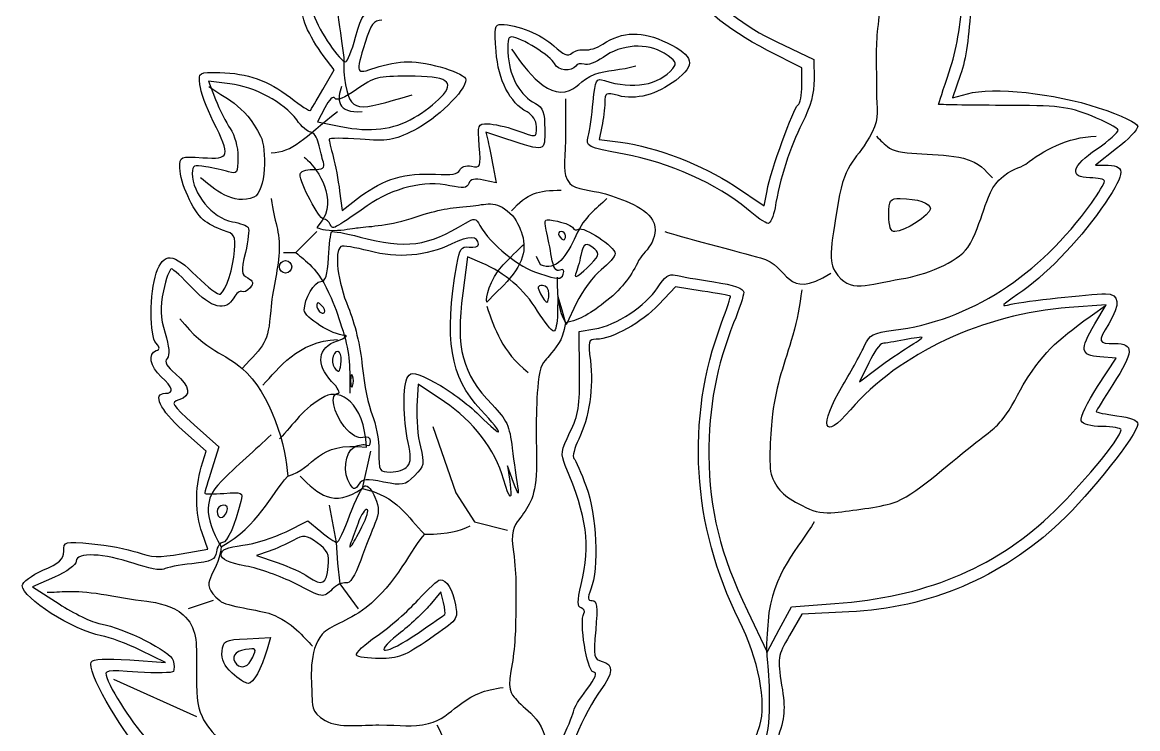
# Model space of a CAD drawing. Extents: x 256 to 402, y -1 to 112.
# Drawn here: x 361.17 to 402.37, y 46.18 to 72.28 of the extents above; entities that cross this region are included whole.
import ezdxf

# ---------------------------------------------------------------- set-up
doc = ezdxf.new("R2010")
doc.units = 0
doc.layers.add('Layer_1', color=7, linetype='CONTINUOUS')

msp = doc.modelspace()

# ---------------------------------------------------------------- linework, layer by layer
at = {"layer": 'Layer_1', "color": 7}
for points in [[(373.48201, 71.73041)], [(375.64184, 68.756996)], [(393.17663, 65.15799)], [(381.23153, 64.392279)], [(382.31765, 63.894567)], [(370.66472, 63.243712)], [(380.61896, 62.248288)], [(372.22421, 61.82204)], [(393.90405, 60.290181)], [(372.88934, 60.074725)], [(373.36956, 59.223729)], [(378.94704, 55.395159)], [(368.72925, 54.208351)], [(373.71185, 53.634037)], [(372.47241, 52.174702)], [(375.78832, 49.717055)], [(369.67865, 48.818763)], [(373.51159, 48.902693)], [(368.91596, 48.237708)]]:
    msp.add_lwpolyline(points, close=True, dxfattribs=at)
for points in [[(389.03266, 71.556423), (390.40947, 70.900777), (390.41447, 70.168983)], [(372.26692, 69.793283), (372.68831, 70.523395), (372.28149, 71.056766)], [(389.96049, 69.952849), (389.96049, 70.594665), (388.69776, 71.243202)], [(368.83451, 70.009522), (368.04546, 70.102972), (368.3082, 69.429878)], [(395.82573, 70.346513), (395.52858, 69.485777), (396.07574, 69.638313)], [(372.34009, 69.123733), (372.07027, 68.60372), (372.9372, 68.428711)], [(382.57619, 68.431113), (382.47236, 67.952125), (383.26879, 67.847093)], [(379.03274, 67.975608), (378.28934, 68.215753), (378.37144, 67.873702)], [(401.58629, 67.611969), (400.80682, 66.995839), (401.28, 66.995839)], [(378.56071, 66.940774), (378.66789, 66.349894), (378.20773, 66.450964)], [(372.88836, 66.046013), (372.97896, 65.325923), (373.66599, 65.850346)], [(387.46897, 66.236148), (388.57561, 65.499501), (388.67647, 66.056234)], [(378.14856, 63.383135), (377.60892, 63.608619), (377.43681, 62.277592)], [(386.28523, 62.351024), (385.2898, 62.50928), (384.67429, 61.851139)], [(381.64193, 61.910768), (381.25884, 61.104748), (381.10587, 61.638226), (380.95289, 62.171704), (380.93909, 61.520849)], [(400.7858, 61.135691), (401.19786, 61.83882), (399.82866, 61.73993)], [(381.75289, 59.367539), (381.73939, 60.851396), (382.31525, 60.948696)], [(400.88557, 58.822595), (401.56931, 59.874533), (400.97153, 59.921623)], [(392.43451, 59.703133), (392.0908, 58.995657), (392.74856, 59.491008)], [(376.76442, 58.260577), (375.79498, 58.90891), (375.74748, 58.092798)], [(367.51921, 57.41032), (368.42792, 56.597583), (368.16778, 55.772324)], [(367.78071, 55.841337), (367.95943, 56.437841), (367.09157, 57.211349)], [(375.39778, 55.875841), (375.39798, 55.875836)], [(379.31338, 55.280303), (379.08681, 55.892872), (379.17071, 55.318589)], [(370.91445, 53.45952), (371.71975, 53.866965), (372.1994, 53.46336)], [(367.03596, 52.640084), (368.02787, 52.809992), (367.81491, 53.413581)], [(370.28214, 52.739747), (369.82297, 52.578998), (370.58842, 52.319445)], [(362.35623, 51.779759), (361.55224, 51.424607), (362.52771, 50.790822)], [(371.22616, 51.554173), (371.2264, 51.554173)], [(376.72771, 50.83844), (376.62821, 51.234807), (376.21817, 50.747501)], [(387.94833, 50.534136), (388.67537, 49.003994), (389.12603, 49.844996), (389.57669, 50.685999), (391.18469, 50.80451)], [(391.69483, 50.496345), (389.95754, 50.410785), (389.50551, 49.620733)], [(369.46929, 49.506578), (370.3413, 49.552248), (370.21485, 49.12372)], [(365.13552, 48.722501), (366.45339, 48.630801), (365.54196, 49.072913)]]:
    msp.add_lwpolyline(points, dxfattribs=at)
at = {"layer": 'Layer_1', "color": 3}
for points in [[(372.36898, 65.182508), (372.24647, 64.954479), (372.04279, 64.698578)], [(372.04279, 64.545434), (371.27708, 63.779723)], [(370.81765, 63.779723), (371.27708, 63.779723)], [(380.31247, 63.320296), (380.15933, 63.626581)], [(378.94031, 62.561477), (378.65241, 62.27265), (378.32162, 61.942016)], [(376.33082, 57.347751), (377.18689, 54.897476), (377.87143, 53.827471), (379.08738, 53.519196)], [(374.03369, 56.428898), (373.7274, 55.050618)], [(372.50227, 54.438049), (372.76261, 53.059769), (372.80851, 52.294058), (372.90041, 51.529112), (373.57424, 50.609493)], [(368.21428, 50.915778), (367.29543, 50.609493)], [(364.53873, 48.006115), (367.60157, 46.627835)]]:
    msp.add_lwpolyline(points, dxfattribs=at)
at = {"layer": 'Layer_1', "color": 7}
for points in [[(384.37502, 77.234447), (385.0345, 74.678645), (386.67444, 72.679426), (389.03266, 71.556423)], [(371.65279, 72.121155), (371.40159, 72.72235), (371.36015, 73.987383), (371.57329, 74.54798)], [(388.69776, 71.243202), (387.09866, 72.064498), (386.17916, 72.857559), (385.30973, 74.165375)], [(395.40449, 70.450304), (395.67812, 71.265434), (395.82728, 72.126956), (395.9022, 73.324945)], [(371.92992, 72.565024), (372.14642, 71.936634), (372.9024, 70.824283), (373.11299, 70.824283)], [(373.48201, 71.73041), (373.73205, 72.621499), (373.747, 72.638321), (374.38277, 72.743943)], [(396.19981, 72.90574), (396.14981, 71.801095), (396.01898, 70.906311), (395.82573, 70.346513)], [(372.28149, 71.056766), (372.05773, 71.350119), (371.77483, 71.829095), (371.65279, 72.121155)], [(374.45013, 72.355728), (374.14961, 72.355728), (374.04787, 72.22105), (373.83265, 71.538272)], [(378.66691, 71.203748), (378.59591, 72.087667), (378.61791, 72.202653), (378.85792, 72.202653)], [(378.85792, 72.202653), (379.42937, 72.202653), (380.36092, 71.821551), (380.80621, 71.405588)], [(373.11299, 70.824283), (373.17609, 70.824283), (373.34218, 71.232041), (373.48201, 71.73041)], [(379.24549, 71.743063), (379.10166, 71.743063), (379.0674, 71.54146), (379.11938, 71.000643)], [(380.82539, 70.751698), (380.72629, 71.009803), (379.55778, 71.743063), (379.24549, 71.743063)], [(382.61035, 71.469405), (383.35102, 71.955306), (384.06401, 71.97036), (384.98543, 71.519555)], [(373.83265, 71.538272), (373.46459, 70.370642), (373.47547, 70.343364), (374.20679, 70.601386)], [(380.80621, 71.405588), (381.15732, 71.077597), (381.31956, 71.012627), (381.47186, 71.139019)], [(381.47186, 71.139019), (381.58261, 71.230939), (381.79795, 71.286368), (381.95037, 71.262193)], [(381.95037, 71.262193), (382.10279, 71.238023), (382.39978, 71.331263), (382.61035, 71.469405)], [(384.88183, 71.132801), (384.24287, 71.533554), (383.30334, 71.47157), (382.61782, 70.983437)], [(384.98543, 71.519555), (385.9864, 71.029822), (386.05925, 70.711332), (385.30233, 70.133996)], [(379.81436, 68.966795), (379.17326, 69.309898), (378.75319, 70.128824), (378.66691, 71.203748)], [(379.11938, 71.000643), (379.19538, 70.209593), (379.55892, 69.583583), (380.12071, 69.276335)], [(382.61782, 70.983437), (382.35446, 70.795903), (382.04026, 70.680348), (381.9196, 70.726648)], [(385.19926, 70.578311), (385.36289, 70.775474), (385.31323, 70.862223), (384.88183, 71.132801)], [(374.20679, 70.601386), (374.5543, 70.723991), (375.0931, 70.824306), (375.40413, 70.824306)], [(375.40413, 70.824306), (376.17839, 70.824306), (377.55667, 70.396896), (377.55667, 70.156798)], [(381.60971, 70.664378), (381.46691, 70.433314), (380.92439, 70.493713), (380.82539, 70.751698)], [(381.9196, 70.726648), (381.79895, 70.772948), (381.6595, 70.744928), (381.60971, 70.664378)], [(382.66688, 70.130487), (383.72527, 69.783068), (384.67928, 69.951777), (385.19926, 70.578311)], [(395.01375, 69.251274), (395.01376, 69.270554), (395.18958, 69.810121), (395.40449, 70.450304)], [(367.72694, 69.982023), (367.67894, 70.441003), (367.67974, 70.441432), (368.46203, 70.42194)], [(368.46203, 70.42194), (369.50641, 70.39592), (370.22886, 70.13996), (371.06985, 69.498019)], [(375.41697, 70.288285), (374.30777, 70.288285), (374.15659, 70.249245), (373.51528, 69.797208)], [(376.62759, 69.510028), (377.1789, 70.100179), (376.88629, 70.288285), (375.41697, 70.288285)], [(377.55667, 70.156798), (377.55667, 69.760159), (376.45282, 68.687259), (375.63113, 68.285241)], [(382.25478, 69.343875), (382.33518, 70.170389), (382.36599, 70.229259), (382.66688, 70.130487)], [(385.30233, 70.133996), (384.61143, 69.607031), (383.81589, 69.394828), (383.18464, 69.569127)], [(390.41447, 70.168983), (390.41847, 69.657481), (390.28516, 69.171021), (389.97318, 68.552984)], [(368.22466, 68.617569), (367.9773, 69.115333), (367.75333, 69.729339), (367.72694, 69.982023)], [(371.30588, 68.673569), (370.82843, 69.319361), (369.75293, 69.900751), (368.83451, 70.009522)], [(371.80641, 69.014409), (371.82791, 69.041229), (372.03516, 69.391721), (372.26692, 69.793283)], [(373.51528, 69.797208), (373.05957, 69.475995), (372.78249, 69.364523), (372.71425, 69.474939)], [(383.18464, 69.569127), (382.7159, 69.69855), (382.68672, 69.683365), (382.68346, 69.308325)], [(389.82248, 69.225312), (389.89878, 69.272462), (389.96087, 69.59985), (389.96049, 69.952849)], [(396.07574, 69.638313), (397.02236, 69.9022), (399.29171, 69.661053), (400.90921, 69.124705)], [(368.3082, 69.429878), (368.45271, 69.059678), (368.69735, 68.573862), (368.85186, 68.350289)], [(371.06985, 69.498019), (371.45345, 69.205215), (371.78491, 68.987591), (371.80641, 69.014409)], [(372.71425, 69.474939), (372.65255, 69.574759), (372.49965, 69.431219), (372.34009, 69.123733)], [(375.64184, 68.756996), (375.97875, 68.951462), (376.42233, 69.290327), (376.62759, 69.510028)], [(380.12071, 69.276335), (380.40621, 69.12019), (380.46528, 68.958021), (380.46528, 68.330203)], [(382.07098, 68.063475), (382.12428, 68.27634), (382.207, 68.852519), (382.25478, 69.343875)], [(382.68346, 69.308325), (382.68146, 69.089301), (382.63326, 68.694556), (382.57619, 68.431113)], [(388.67647, 66.056234), (388.81198, 66.804109), (389.64869, 69.117907), (389.82248, 69.225312)], [(397.34917, 69.210904), (396.06467, 69.213804), (395.01373, 69.231994), (395.01375, 69.251274)], [(400.65393, 68.822353), (399.77221, 69.170956), (399.47351, 69.206077), (397.34917, 69.210904)], [(380.16008, 68.424791), (380.16008, 68.638608), (380.02144, 68.85597), (379.81436, 68.966795)], [(401.63964, 68.291663), (401.63064, 68.372763), (401.18706, 68.61157), (400.65393, 68.822353)], [(400.90921, 69.124705), (401.79171, 68.832073), (402.36575, 68.560216), (402.36575, 68.434912)], [(367.83229, 67.277922), (368.84807, 67.214672), (368.87539, 67.307962), (368.22466, 68.617569)], [(371.82496, 68.220792), (371.72358, 68.220792), (371.49001, 68.424541), (371.30588, 68.673569)], [(372.9372, 68.428711), (374.03463, 68.207172), (374.86359, 68.307791), (375.64184, 68.756996)], [(378.04581, 67.711526), (377.98061, 68.497414), (377.99211, 68.52724), (378.36072, 68.52724)], [(378.36072, 68.52724), (378.57113, 68.52724), (379.03627, 68.423869), (379.39437, 68.297527)], [(379.39437, 68.297527), (380.20907, 68.01008), (380.16008, 68.001938), (380.16008, 68.424791)], [(389.97318, 68.552984), (389.52444, 67.664044), (389.14852, 66.491925), (388.97026, 65.425942)], [(402.36575, 68.434912), (402.36575, 68.321164), (402.01499, 67.950841), (401.58629, 67.611969)], [(368.85186, 68.350289), (369.01552, 68.113464), (369.13277, 67.674539), (369.13277, 67.298718)], [(372.10971, 67.799651), (372.05441, 68.031278), (371.92633, 68.220792), (371.82496, 68.220792)], [(373.64422, 67.957814), (373.01654, 68.005284), (372.50298, 68.005754), (372.50298, 67.958914)], [(375.63113, 68.285241), (374.87011, 67.912906), (374.67127, 67.880139), (373.64422, 67.957814)], [(380.46528, 68.330203), (380.46528, 67.477586), (380.52708, 67.492882), (379.03274, 67.975608)], [(383.40194, 67.412042), (381.99784, 67.672044), (381.97566, 67.682902), (382.07098, 68.063475)], [(400.86729, 67.608219), (401.30109, 67.903018), (401.64865, 68.210567), (401.63964, 68.291663)], [(372.28978, 67.110511), (372.24598, 67.25791), (372.16495, 67.568023), (372.10971, 67.799651)], [(372.50298, 67.958914), (372.50298, 67.912014), (372.56928, 67.62444), (372.65036, 67.31987)], [(377.76038, 66.963303), (378.09969, 66.898443), (378.1108, 66.927623), (378.04581, 67.711526)], [(378.37144, 67.873702), (378.41654, 67.685575), (378.50176, 67.265757), (378.56071, 66.940774)], [(383.26879, 67.847093), (384.58452, 67.67357), (386.29531, 67.017413), (387.46897, 66.236148)], [(400.60345, 66.536223), (399.81197, 66.536223), (399.91684, 66.962338), (400.86729, 67.608219)], [(366.99316, 66.895066), (366.99016, 67.327332), (366.99616, 67.330013), (367.83229, 67.277922)], [(369.13277, 67.298718), (369.13277, 66.702101), (369.10687, 66.661184), (368.7882, 66.754036)], [(372.65036, 67.31987), (372.73146, 67.015299), (372.83853, 66.442063), (372.88836, 66.046013)], [(387.91703, 65.398216), (386.8937, 66.276365), (385.01867, 67.112664), (383.40194, 67.412042)], [(367.84874, 64.986599), (367.46222, 65.317577), (366.99733, 66.354572), (366.99316, 66.895066)], [(367.94591, 66.945076), (367.50794, 67.024846), (367.4482, 66.995346), (367.4482, 66.699335)], [(368.7882, 66.754036), (368.59868, 66.809256), (368.21966, 66.895221), (367.94591, 66.945076)], [(371.4299, 66.665663), (371.4299, 66.762933), (371.64128, 66.842512), (371.89965, 66.842512)], [(371.89965, 66.842512), (372.27526, 66.842512), (372.35344, 66.896212), (372.28978, 67.110511)], [(376.43192, 66.663955), (377.01657, 66.627405), (377.27011, 66.672155), (377.3274, 66.821879)], [(377.3274, 66.821879), (377.3748, 66.945651), (377.55122, 67.003289), (377.76038, 66.963303)], [(401.28, 66.995839), (401.95759, 66.995839), (401.89707, 66.635441), (401.00759, 65.373578)], [(367.4482, 66.699335), (367.4482, 65.94459), (368.18812, 65.052247), (368.92924, 64.913214)], [(372.29771, 65.011082), (372.11915, 65.017382), (371.4299, 66.331481), (371.4299, 66.665663)], [(373.66599, 65.850346), (374.49544, 66.483479), (375.34089, 66.732173), (376.43192, 66.663955)], [(376.96463, 66.242139), (376.03014, 66.452105), (374.8581, 66.167529), (373.90889, 65.500205)], [(377.66175, 66.328409), (377.59355, 66.150693), (377.45044, 66.132982), (376.96463, 66.242139)], [(378.20773, 66.450964), (377.87567, 66.523894), (377.72368, 66.489784), (377.66175, 66.328409)], [(401.13945, 66.406058), (401.13945, 66.477648), (400.89825, 66.536223), (400.60345, 66.536223)], [(400.65678, 65.602062), (400.92225, 65.972669), (401.13945, 66.334467), (401.13945, 66.406058)], [(393.17663, 65.15799), (393.17663, 65.724659), (393.20823, 65.770403), (393.59777, 65.768469)], [(393.35105, 60.900041), (396.15649, 61.250478), (398.72279, 62.902163), (400.65678, 65.602062)], [(393.59777, 65.768469), (394.2398, 65.765269), (394.70805, 65.603545), (394.70805, 65.384968)], [(373.90889, 65.500205), (372.63834, 64.606972), (372.62378, 64.59963), (372.54602, 64.813377)], [(388.71409, 64.851659), (388.62599, 64.851659), (388.26733, 65.09761), (387.91703, 65.398216)], [(388.97026, 65.425942), (388.91746, 65.110086), (388.80216, 64.851659), (388.71409, 64.851659)], [(393.39758, 64.545421), (393.24189, 64.545421), (393.17663, 64.726365), (393.17663, 65.15799)], [(394.70805, 65.384968), (394.70805, 65.165123), (393.74074, 64.545421), (393.39758, 64.545421)], [(401.00759, 65.373578), (400.13264, 64.132325), (398.93062, 62.90011), (397.94086, 62.229794)], [(368.59619, 64.591513), (368.34438, 64.672403), (368.00802, 64.85019), (367.84874, 64.986599)], [(368.92924, 64.913214), (369.2115, 64.860264), (369.47636, 64.762057), (369.51781, 64.69498)], [(369.51781, 64.69498), (369.55931, 64.6279), (369.51081, 64.215265), (369.40966, 63.778008)], [(372.54602, 64.813377), (372.50772, 64.918662), (372.39597, 65.00763), (372.29771, 65.011082)], [(373.643, 64.346349), (375.33884, 63.894471), (376.14011, 64.000059), (377.53402, 64.859092)], [(377.53402, 64.859092), (377.86222, 65.061352), (377.91056, 65.053779), (378.07002, 64.775122)], [(378.07002, 64.775122), (378.47573, 64.066123), (379.49872, 63.236302), (380.26711, 62.992908)], [(380.5244, 64.600492), (380.4256, 65.030333), (380.4333, 65.036358), (380.9425, 64.926439)], [(380.9425, 64.926439), (381.22782, 64.864839), (381.48437, 64.753486), (381.51263, 64.678976)], [(381.51263, 64.678976), (381.54093, 64.604466), (381.63101, 64.584916), (381.71289, 64.635526)], [(381.71289, 64.635526), (381.9062, 64.754995), (383.06926, 63.986442), (383.06926, 63.739238)], [(369.01051, 63.844104), (369.05021, 64.39139), (369.01351, 64.45744), (368.59619, 64.591513)], [(372.47581, 63.586278), (372.50231, 64.069497), (372.55591, 64.496776), (372.59493, 64.535789)], [(372.59493, 64.535789), (372.63393, 64.574799), (373.10557, 64.489559), (373.643, 64.346349)], [(378.01535, 64.078762), (378.01535, 64.394077), (377.66641, 64.398957), (377.03335, 64.092502)], [(380.71716, 63.600204), (380.66656, 63.909499), (380.57976, 64.359629), (380.5244, 64.600492)], [(381.06935, 64.545421), (380.98015, 64.545421), (380.94977, 64.476511), (381.00185, 64.392279)], [(381.00185, 64.392279), (381.05395, 64.308049), (381.12689, 64.239137), (381.16403, 64.239137)], [(381.23153, 64.392279), (381.23153, 64.476509), (381.15853, 64.545421), (381.06935, 64.545421)], [(381.16403, 64.239137), (381.20113, 64.239137), (381.23153, 64.308047), (381.23153, 64.392279)], [(372.93484, 63.992856), (372.67855, 63.834464), (372.82001, 62.671162), (373.20751, 61.750503)], [(373.96855, 63.83294), (373.46949, 63.963834), (373.00432, 64.035795), (372.93484, 63.992856)], [(377.03335, 64.092502), (376.09128, 63.636457), (375.05296, 63.54852), (373.96855, 63.83294)], [(377.21369, 63.320283), (377.31674, 63.911644), (377.38213, 64.004247), (377.67456, 63.972943)], [(377.67456, 63.972943), (377.86199, 63.952883), (378.01535, 64.000493), (378.01535, 64.078762)], [(382.31765, 63.894567), (381.98646, 64.175344), (381.892, 64.133637), (381.79739, 63.664853)], [(382.02205, 63.199721), (382.47027, 63.632488), (382.51174, 63.730005), (382.31765, 63.894567)], [(366.11786, 63.012187), (366.38615, 63.796157), (366.73726, 63.769769), (367.60674, 62.90029)], [(368.48707, 62.236488), (368.69687, 62.381303), (368.96393, 63.201501), (369.01051, 63.844104)], [(369.40966, 63.778008), (369.24514, 63.065244), (369.25389, 62.967473), (369.49426, 62.832968)], [(370.66472, 63.243712), (370.66472, 63.370055), (370.76809, 63.473426), (370.89443, 63.473426)], [(370.89443, 63.473426), (371.02077, 63.473426), (371.12415, 63.370055), (371.12415, 63.243712)], [(372.19705, 62.706504), (372.36984, 62.707423), (372.43972, 62.927918), (372.47581, 63.586278)], [(381.02215, 63.119543), (380.87249, 63.062113), (380.7819, 63.204893), (380.71716, 63.600204)], [(381.79739, 63.664853), (381.75069, 63.433226), (381.66477, 63.120545), (381.60653, 62.970007)], [(383.06926, 63.739238), (383.06926, 63.635149), (382.83429, 63.362515), (382.54714, 63.133386)], [(366.67387, 63.167094), (366.60637, 63.167094), (366.47575, 62.804156), (366.38366, 62.360564)], [(367.43188, 62.477954), (367.08251, 62.856981), (366.7414, 63.167094), (366.67387, 63.167094)], [(370.89443, 63.013999), (370.76809, 63.013999), (370.66472, 63.11737), (370.66472, 63.243712)], [(371.12415, 63.243712), (371.12415, 63.11737), (371.02077, 63.013999), (370.89443, 63.013999)], [(378.10089, 57.966554), (376.96753, 59.178203), (376.7357, 60.577174), (377.21369, 63.320283)], [(380.2037, 61.61171), (379.70178, 62.419138), (378.99245, 63.030537), (378.14856, 63.383135)], [(381.14694, 62.971678), (381.20554, 63.124412), (381.16374, 63.173896), (381.02215, 63.119543)], [(381.60653, 62.970007), (381.54333, 62.806725), (381.71102, 62.899407), (382.02205, 63.199721)], [(382.54714, 63.133386), (382.25996, 62.904256), (381.85262, 62.354079), (381.64193, 61.910768)], [(366.10886, 60.42212), (365.86668, 60.678829), (365.87207, 62.294992), (366.11786, 63.012187)], [(367.60674, 62.90029), (368.02046, 62.486566), (368.4166, 62.187854), (368.48707, 62.236488)], [(369.49426, 62.832968), (369.70468, 62.715208), (369.72385, 62.636563), (369.58336, 62.467279)], [(371.58477, 61.643458), (371.58277, 62.055476), (371.95697, 62.70526), (372.19705, 62.706504)], [(380.26711, 62.992908), (380.96545, 62.771704), (381.06924, 62.769198), (381.14694, 62.971678)], [(384.63167, 62.474599), (384.89457, 62.884775), (385.05913, 63.001358), (385.28871, 62.940055)], [(385.28871, 62.940055), (385.45717, 62.895075), (386.09462, 62.781545), (386.70528, 62.687777)], [(386.70528, 62.687777), (387.47293, 62.569902), (387.81556, 62.451206), (387.81556, 62.30315)], [(366.38366, 62.360564), (366.24992, 61.716362), (366.26195, 61.402135), (366.44336, 60.799309)], [(368.98195, 62.099388), (368.70164, 61.575637), (368.13635, 61.713698), (367.43188, 62.477954)], [(369.27628, 62.330787), (369.20578, 62.374337), (369.07336, 62.270207), (368.98195, 62.099388)], [(369.58336, 62.467279), (369.48496, 62.348662), (369.34674, 62.287241), (369.27628, 62.330787)], [(377.43681, 62.277592), (377.17115, 60.223001), (377.41231, 59.307308), (378.52304, 58.153484)], [(380.38386, 62.554572), (380.19621, 62.554572), (380.18185, 62.492752), (380.31266, 62.248288)], [(380.31266, 62.248288), (380.40276, 62.079831), (380.5086, 61.942003), (380.54776, 61.942003)], [(380.61896, 62.248288), (380.61896, 62.421565), (380.51686, 62.554572), (380.38386, 62.554572)], [(380.54776, 61.942003), (380.58696, 61.942003), (380.61896, 62.079831), (380.61896, 62.248288)], [(382.31525, 60.948696), (383.09861, 61.081041), (384.20603, 61.81054), (384.63167, 62.474599)], [(387.32093, 62.167502), (387.29873, 62.181392), (386.83271, 62.263982), (386.28523, 62.351024)], [(387.81556, 62.30315), (387.81556, 62.185373), (387.64782, 61.676203), (387.44281, 61.171662)], [(397.94086, 62.229794), (397.30976, 61.802388), (397.28386, 61.763456), (397.69491, 61.860074)], [(397.69491, 61.860074), (398.22126, 61.983796), (400.55085, 62.241652), (401.1789, 62.245709)], [(401.1789, 62.245709), (401.69955, 62.249109), (401.73905, 61.871267), (401.29432, 61.141851)], [(372.22421, 61.822042), (372.11433, 61.931931), (372.043, 61.940973), (372.043, 61.845012)], [(372.043, 61.845012), (372.043, 61.640601), (372.2241, 61.459493), (372.32631, 61.561699)], [(372.32631, 61.561699), (372.36981, 61.605219), (372.32431, 61.722369), (372.22421, 61.82204)], [(384.67429, 61.851139), (384.0524, 61.186163), (382.95221, 60.573299), (382.36927, 60.567116)], [(386.98492, 61.142533), (387.19187, 61.692369), (387.34309, 62.153605), (387.32093, 62.167502)], [(373.06878, 60.708206), (372.63275, 60.721866), (371.58607, 61.381502), (371.58477, 61.643458)], [(373.20751, 61.750503), (373.4482, 61.178644), (373.65405, 60.31462), (373.72632, 59.57284)], [(380.79503, 60.869995), (380.72343, 60.869995), (380.45729, 61.203767), (380.2037, 61.61171)], [(380.93909, 61.520849), (380.93109, 61.162879), (380.86669, 60.869995), (380.79503, 60.869995)], [(399.82866, 61.73993), (396.68125, 61.512598), (393.53752, 60.040709), (391.75732, 57.960937)], [(387.6466, 50.183491), (385.90333, 53.651299), (385.66307, 57.630694), (386.98492, 61.142533)], [(387.44281, 61.171662), (386.81313, 59.622029), (386.51627, 58.032917), (386.52817, 56.275691)], [(400.97153, 59.921623), (400.24642, 59.978743), (400.21772, 60.166325), (400.7858, 61.135691)], [(401.29432, 61.141851), (400.88345, 60.46796), (400.90139, 60.410724), (401.52347, 60.410724)], [(366.44336, 60.799309), (366.59547, 60.293875), (366.62045, 59.984275), (366.51896, 59.862008)], [(372.80873, 60.516778), (373.10353, 60.617308), (373.22056, 60.703451), (373.06878, 60.708206)], [(382.36927, 60.567116), (382.07712, 60.564016), (382.06005, 60.502196), (382.15244, 59.782034)], [(392.28066, 60.333551), (392.46641, 60.739568), (392.59, 60.804975), (393.35105, 60.900041)], [(394.40176, 60.634888), (394.40176, 60.657368), (394.10888, 60.619108), (393.75091, 60.549858)], [(393.90405, 60.290183), (394.17779, 60.457286), (394.40176, 60.612403), (394.40176, 60.634888)], [(366.30029, 59.185496), (365.8895, 59.571416), (365.79743, 60.034824), (366.10886, 60.149017)], [(366.10886, 60.149017), (366.262, 60.205167), (366.262, 60.259789), (366.10886, 60.42212)], [(372.5958, 59.014761), (371.9921, 59.644894), (372.08049, 60.268437), (372.80873, 60.516778)], [(372.88932, 60.074725), (372.69483, 60.269228), (372.51795, 59.73414), (372.70261, 59.509878)], [(391.4748, 58.869906), (391.80254, 59.422453), (392.16518, 60.081093), (392.28066, 60.333551)], [(392.93915, 60.417278), (392.85065, 60.413578), (392.62355, 60.092245), (392.43451, 59.703133)], [(392.74856, 59.491008), (393.11035, 59.76345), (393.63031, 60.123078), (393.90405, 60.290181)], [(393.75091, 60.549858), (393.39294, 60.480608), (393.02765, 60.420946), (392.93915, 60.417278)], [(401.52347, 60.410724), (402.24281, 60.410724), (402.22735, 60.105396), (401.44687, 58.897876)], [(366.51896, 59.862008), (366.41214, 59.733299), (366.50426, 59.564291), (366.83125, 59.289161)], [(372.93594, 59.632749), (372.96384, 59.822336), (372.94294, 60.021226), (372.88934, 60.074725)], [(382.15244, 59.782034), (382.27624, 58.816992), (382.10244, 57.648781), (381.71999, 56.875852)], [(372.70261, 59.509878), (372.85664, 59.322815), (372.89323, 59.342074), (372.93594, 59.632749)], [(373.36956, 59.223729), (373.32706, 59.329014), (373.29236, 59.242869), (373.29236, 59.032301)], [(373.72632, 59.57284), (373.79222, 58.89652), (373.95725, 58.086952), (374.09304, 57.773802)], [(375.41048, 59.185443), (375.5366, 59.382566), (375.6809, 59.350955), (376.42765, 58.962624)], [(381.39699, 57.13314), (381.71457, 57.778356), (381.76451, 58.09191), (381.75289, 59.367539)], [(366.45343, 58.572927), (366.78691, 58.572927), (366.73613, 58.776041), (366.30029, 59.185496)], [(366.83125, 59.289161), (367.38106, 58.826535), (367.42484, 58.481515), (366.9528, 58.331689)], [(372.83738, 58.572858), (372.93738, 58.572858), (372.82838, 58.771715), (372.5958, 59.014761)], [(373.29236, 59.032301), (373.29236, 58.82173), (373.32716, 58.735588), (373.36956, 58.840873)], [(373.36956, 58.840873), (373.41206, 58.946158), (373.41206, 59.118443), (373.36956, 59.223729)], [(375.42048, 56.756404), (375.2248, 57.605095), (375.21961, 58.886834), (375.41048, 59.185443)], [(376.42765, 58.962624), (376.90627, 58.71373), (377.6316, 58.176365), (378.03949, 57.768479)], [(367.09157, 57.211349), (366.25618, 57.955917), (365.967, 58.572927), (366.45343, 58.572927)], [(373.06192, 57.347748), (372.64573, 57.842374), (372.51183, 58.572858), (372.83738, 58.572858)], [(391.75732, 57.960937), (390.74394, 56.777042), (390.56843, 57.341786), (391.4748, 58.869906)], [(400.28297, 57.559171), (400.23837, 57.675487), (400.5095, 58.244028), (400.88557, 58.822595)], [(401.44687, 58.897876), (401.10995, 58.376607), (400.8343, 57.926859), (400.8343, 57.898439)], [(366.9528, 58.331689), (366.63437, 58.230625), (366.67383, 58.166421), (367.51921, 57.41032)], [(375.74748, 58.092798), (375.72138, 57.643938), (375.77698, 56.970841), (375.8711, 56.59703)], [(378.947, 55.395173), (378.6277, 56.494616), (377.82055, 57.554272), (376.76442, 58.260577)], [(378.52304, 58.153484), (379.06926, 57.586069), (379.1627, 57.383733), (379.26572, 56.545491)], [(374.09304, 57.773802), (374.22883, 57.460651), (374.33993, 56.857653), (374.33993, 56.433807)], [(378.03949, 57.768479), (378.96931, 56.838655), (379.01579, 56.988495), (378.10089, 57.966554)], [(400.8343, 57.898439), (400.8343, 57.870019), (401.17887, 57.801059), (401.60001, 57.74519)], [(401.60001, 57.74519), (402.09957, 57.67892), (402.36572, 57.570211), (402.36572, 57.432436)], [(373.75106, 56.938806), (373.56427, 56.889956), (373.3303, 57.028796), (373.06192, 57.347748)], [(402.36572, 57.432436), (402.36572, 57.065373), (400.62267, 54.861835), (399.49288, 53.800655)], [(401.05807, 57.347686), (400.60909, 57.347686), (400.33549, 57.422336), (400.28297, 57.559171)], [(401.75202, 57.217382), (401.75202, 57.289052), (401.43975, 57.347686), (401.05807, 57.347686)], [(374.03387, 56.788347), (374.03387, 56.931155), (373.93103, 56.985868), (373.75106, 56.938806)], [(381.22461, 55.908002), (381.04888, 56.331289), (381.06752, 56.463749), (381.39699, 57.13314)], [(381.71999, 56.875852), (381.56086, 56.554208), (381.48071, 56.235922), (381.54189, 56.168551)], [(399.09551, 54.030581), (400.19043, 55.052636), (401.75202, 56.926311), (401.75202, 57.217382)], [(373.27843, 55.203731), (372.99933, 55.607657), (373.0833, 56.401118), (373.42447, 56.583705)], [(373.42447, 56.583705), (373.59466, 56.674795), (373.8014, 56.707606), (373.8839, 56.656625)], [(373.8839, 56.656625), (373.9664, 56.605645), (374.03387, 56.664925), (374.03387, 56.788347)], [(375.39798, 55.875836), (375.52528, 56.029223), (375.53155, 56.274672), (375.42048, 56.756404)], [(375.8711, 56.59703), (376.03129, 55.960873), (376.01741, 55.892548), (375.6544, 55.52954)], [(379.26572, 56.545491), (379.33052, 56.018093), (379.41876, 55.379846), (379.46176, 55.127161)], [(374.33993, 56.433807), (374.33993, 55.686934), (374.35353, 55.663177), (374.78061, 55.663177)], [(381.54189, 56.168551), (381.60309, 56.101181), (381.80755, 55.632573), (381.99626, 55.127204)], [(386.52817, 56.275691), (386.54177, 54.270209), (386.94202, 52.652039), (387.94833, 50.534136)], [(367.81491, 53.413581), (367.55503, 54.150154), (367.5424, 55.046054), (367.78071, 55.841337)], [(368.16778, 55.772324), (368.0247, 55.318432), (367.90764, 54.918168), (367.90764, 54.88285)], [(374.78061, 55.663177), (375.02298, 55.663177), (375.3007, 55.758877), (375.39778, 55.875841)], [(381.81035, 51.512551), (382.16134, 53.033107), (382.03994, 53.944054), (381.22461, 55.908002)], [(373.60077, 55.211731), (373.45588, 55.001237), (373.41899, 55.000323), (373.27843, 55.203731)], [(374.51547, 55.295571), (373.88988, 55.423722), (373.73702, 55.409711), (373.60077, 55.211731)], [(375.6544, 55.52954), (375.29219, 55.167317), (375.21698, 55.151868), (374.51547, 55.295571)], [(379.17071, 55.318589), (379.28212, 54.555904), (379.18071, 54.590627), (378.94704, 55.395159)], [(379.46176, 55.127161), (379.52316, 54.766275), (379.49136, 54.799123), (379.31338, 55.280303)], [(367.90764, 54.88285), (367.90764, 54.84753), (368.22726, 54.84406), (368.6179, 54.87515)], [(368.6179, 54.87515), (369.298, 54.92924), (369.32442, 54.91628), (369.23988, 54.569968)], [(373.27262, 54.081104), (373.48073, 54.642846), (373.7277, 55.127842), (373.82145, 55.158871)], [(373.82145, 55.158871), (373.91525, 55.189901), (374.08215, 54.997426), (374.19244, 54.73115)], [(381.99626, 55.127204), (382.3771, 54.107347), (382.47025, 52.092097), (382.17146, 51.336934)], [(368.59249, 54.438064), (368.4688, 54.438064), (368.36759, 54.334693), (368.36759, 54.208351)], [(369.23988, 54.569968), (369.03313, 53.722967), (368.73893, 53.059731), (368.56996, 53.059731)], [(368.72925, 54.208351), (368.78295, 54.348278), (368.72925, 54.438064), (368.59249, 54.438064)], [(374.19244, 54.73115), (374.35692, 54.334072), (374.35731, 54.160911), (374.19444, 53.768239)], [(368.36759, 54.208351), (368.36759, 54.082008), (368.42909, 53.978637), (368.50434, 53.978637)], [(368.50434, 53.978637), (368.57954, 53.978637), (368.68076, 54.082008), (368.72925, 54.208351)], [(372.78666, 53.059754), (372.84586, 53.059754), (373.06452, 53.519361), (373.27262, 54.081104)], [(373.89879, 54.284892), (373.82109, 54.284892), (373.68893, 54.095378), (373.60506, 53.863751)], [(373.71185, 53.634037), (373.89237, 53.992007), (373.9765, 54.284892), (373.89879, 54.284892)], [(391.18469, 50.80451), (394.46916, 51.046577), (397.00962, 52.082588), (399.09551, 54.030581)], [(373.33598, 53.136325), (373.15331, 52.656639), (373.35098, 52.918284), (373.71185, 53.634037)], [(373.60506, 53.863751), (373.52126, 53.632123), (373.40011, 53.304782), (373.33598, 53.136325)], [(374.19444, 53.768239), (374.08537, 53.504914), (373.84952, 52.891644), (373.67031, 52.405416)], [(399.49288, 53.800655), (397.31467, 51.754699), (394.69354, 50.64403), (391.69483, 50.496345)], [(369.31494, 52.958011), (369.75175, 53.009741), (370.47153, 53.235425), (370.91445, 53.45952)], [(372.06491, 53.044146), (371.6435, 53.344222), (371.57962, 53.350678), (371.17608, 53.133976)], [(372.1994, 53.46336), (372.46322, 53.241376), (372.72748, 53.059754), (372.78666, 53.059754)], [(361.93208, 52.035856), (362.53802, 52.302058), (362.69492, 52.445825), (362.69779, 52.737448)], [(362.69779, 52.737448), (362.70179, 53.096735), (362.72249, 53.102406), (363.73511, 53.015012)], [(363.73511, 53.015012), (364.30365, 52.965942), (365.05575, 52.823281), (365.40643, 52.697984)], [(368.56996, 53.059731), (368.47006, 53.059731), (368.36635, 52.904675), (368.33944, 52.715161)], [(368.52073, 52.614035), (368.52073, 52.800941), (368.72096, 52.887663), (369.31494, 52.958011)], [(371.17608, 53.133976), (370.93694, 53.005562), (370.53467, 52.828159), (370.28214, 52.739747)], [(372.47241, 52.174705), (372.51141, 52.632185), (372.44531, 52.773314), (372.06491, 53.044146)], [(363.16023, 52.367608), (363.16023, 52.234086), (362.81757, 51.983544), (362.35623, 51.779759)], [(365.30062, 52.283138), (364.18861, 52.667972), (363.16023, 52.708556), (363.16023, 52.367608)], [(365.40643, 52.697984), (365.92799, 52.511635), (366.22456, 52.501097), (367.03596, 52.640084)], [(368.33944, 52.715161), (368.29724, 52.418068), (368.17216, 52.357868), (367.43173, 52.278254)], [(369.42698, 52.191895), (368.76131, 52.318399), (368.52073, 52.430468), (368.52073, 52.614035)], [(370.58842, 52.319445), (371.00941, 52.176692), (371.52486, 51.939863), (371.73387, 51.793159)], [(373.67031, 52.405416), (373.45089, 51.810098), (373.27001, 51.535581), (373.11652, 51.564893)], [(361.16998, 51.474441), (361.16998, 51.599276), (361.51224, 51.851411), (361.93208, 52.035856)], [(366.39505, 52.075944), (366.29715, 52.015464), (365.80469, 52.108694), (365.30062, 52.283138)], [(367.43173, 52.278254), (366.95943, 52.227464), (366.49291, 52.13643), (366.39505, 52.075944)], [(371.2264, 51.554173), (370.73515, 51.810198), (369.92541, 52.097172), (369.42698, 52.191895)], [(371.73387, 51.793159), (372.24432, 51.434858), (372.41694, 51.524039), (372.47241, 52.174702)], [(372.6188, 51.338662), (372.27935, 50.999202), (372.29593, 50.996636), (371.22616, 51.554173)], [(373.11652, 51.564893), (372.99114, 51.588833), (372.76717, 51.487033), (372.6188, 51.338662)], [(375.78685, 50.939071), (376.15398, 51.347393), (376.52152, 51.681474), (376.60362, 51.681474)], [(376.60362, 51.681474), (376.84868, 51.681474), (377.06297, 51.332415), (377.17017, 50.758617)], [(381.81235, 50.645505), (381.66563, 50.694415), (381.66543, 50.880163), (381.81035, 51.512551)], [(364.09423, 49.615637), (363.04764, 49.811978), (361.16998, 51.005518), (361.16998, 51.474441)], [(382.17146, 51.336934), (382.03704, 50.997243), (382.0468, 50.915793), (382.22186, 50.915793)], [(362.52771, 50.790822), (363.06421, 50.442239), (363.75335, 50.111414), (364.05913, 50.055653)], [(374.27502, 49.615141), (374.73942, 49.93498), (375.41974, 50.530749), (375.78685, 50.939071)], [(376.21817, 50.747501), (375.99264, 50.479482), (375.47163, 49.994214), (375.06037, 49.669125)], [(377.17017, 50.758617), (377.26917, 50.228565), (377.25157, 50.205288), (376.2123, 49.495194)], [(376.77051, 50.399069), (376.80171, 50.422719), (376.78251, 50.620437), (376.72771, 50.83844)], [(382.22186, 50.915793), (382.39716, 50.915793), (382.42147, 50.70817), (382.3483, 49.835451)], [(375.78834, 49.71706), (376.29737, 50.068513), (376.73933, 50.375417), (376.77051, 50.399069)], [(382.2531, 48.281962), (382.02182, 48.330152), (381.73202, 50.151138), (381.90985, 50.438855)], [(381.90985, 50.438855), (381.95895, 50.518275), (381.91485, 50.611272), (381.81235, 50.645505)], [(364.05913, 50.055653), (364.95434, 49.892407), (366.65682, 49.037002), (366.74351, 48.70689)], [(388.40499, 46.30181), (388.67971, 47.115158), (388.35589, 48.772492), (387.6466, 50.183491)], [(365.54196, 49.072913), (365.04068, 49.316076), (364.3892, 49.560301), (364.09423, 49.615637)], [(368.54903, 49.041707), (368.59463, 49.437482), (368.64603, 49.463459), (369.46929, 49.506578)], [(373.51159, 48.902693), (373.46709, 48.974703), (373.81063, 49.295301), (374.27502, 49.615141)], [(375.06037, 49.669125), (374.02877, 48.8537), (374.59153, 48.890757), (375.78832, 49.717055)], [(376.2123, 49.495194), (375.29121, 48.865844), (375.05203, 48.771772), (374.37301, 48.771772)], [(382.3483, 49.835451), (382.2633, 48.821403), (382.2779, 48.749827), (382.58692, 48.669023)], [(389.50551, 49.620733), (389.0662, 48.852905), (389.05806, 48.801358), (389.21578, 47.788264)], [(368.91596, 48.237711), (368.62004, 48.511965), (368.51463, 48.742931), (368.54903, 49.041707)], [(369.41065, 49.106471), (369.0057, 49.047041), (368.85314, 48.796689), (369.08225, 48.567577)], [(369.67865, 48.818763), (369.82983, 49.145219), (369.81116, 49.165255), (369.41065, 49.106471)], [(370.21485, 49.12372), (369.99653, 48.383876), (369.70367, 47.85291), (369.51393, 47.85291)], [(365.59957, 45.291078), (364.75467, 46.181968), (363.53335, 48.354165), (363.71347, 48.645611)], [(363.71347, 48.645611), (363.78357, 48.759056), (364.24871, 48.784205), (365.13552, 48.722501)], [(366.74351, 48.70689), (366.78611, 48.544873), (366.78971, 48.361879), (366.75151, 48.300236)], [(369.08225, 48.567577), (369.27916, 48.370663), (369.51765, 48.471107), (369.67865, 48.818763)], [(374.37301, 48.771772), (373.94372, 48.771772), (373.55609, 48.830682), (373.51159, 48.902693)], [(382.58692, 48.669023), (383.01918, 48.555986), (383.00301, 48.225499), (382.53522, 47.612196)], [(365.43174, 48.273866), (364.2484, 48.354976), (364.18711, 48.343916), (364.29068, 48.067951)], [(366.75151, 48.300236), (366.71341, 48.238596), (366.11952, 48.226726), (365.43174, 48.273866)], [(369.51393, 47.85291), (369.41341, 47.85291), (369.14432, 48.026068), (368.91596, 48.237708)], [(382.01066, 47.62315), (382.35841, 48.081878), (382.4193, 48.247332), (382.2531, 48.281962)], [(364.29068, 48.067951), (364.54003, 47.40364), (365.42317, 46.102938), (366.03041, 45.505658)], [(389.21578, 47.788264), (389.36048, 46.858805), (389.34177, 46.638406), (389.04316, 45.754358)], [(382.53522, 47.612196), (381.97546, 46.878299), (381.0787, 44.825638), (381.07653, 44.273268)], [(381.54053, 46.857439), (381.54353, 46.941669), (381.75525, 47.286237), (382.01066, 47.62315)], [(381.14815, 45.873738), (381.36079, 46.330545), (381.53736, 46.77321), (381.54053, 46.857439)], [(387.1837, 45.462678), (388.30091, 45.723318), (388.182, 45.641608), (388.40499, 46.30181)]]:
    msp.add_open_spline(points, degree=3, dxfattribs=at)
at = {"layer": 'Layer_1', "color": 3}
for points in [[(392.56383, 74.040262), (392.85633, 73.431675), (392.85633, 72.865355), (392.76138, 72.049413)], [(372.81004, 72.661976), (372.91418, 71.833324), (372.99381, 71.449856), (373.04282, 70.977412)], [(392.76138, 72.049413), (392.68178, 71.385848), (392.71698, 70.702681), (392.71698, 69.75228)], [(379.24052, 71.283694), (379.4442, 71.03346), (380.32171, 69.533432), (381.22525, 69.714293)], [(373.04282, 70.977412), (373.05502, 70.869906), (373.02602, 70.533299), (373.07342, 70.211701)], [(382.31715, 70.35994), (382.71838, 70.516911), (383.30492, 70.513083), (383.83479, 70.671125)], [(373.07342, 70.211701), (373.2725, 68.832195), (373.52212, 69.010759), (375.56504, 69.599132)], [(381.22525, 69.714293), (381.67242, 69.803733), (381.75052, 70.137731), (382.31715, 70.35994)], [(368.06114, 69.905414), (368.60633, 69.504182), (369.36898, 69.269261), (369.97236, 68.067707)], [(372.96169, 69.905414), (372.7917, 69.467887), (372.77333, 68.895901), (373.7274, 68.986561)], [(392.71698, 69.75228), (392.71698, 69.055177), (392.84715, 68.787178), (392.55924, 68.223155)], [(381.23137, 69.445988), (381.23137, 69.046899), (381.23137, 68.382874), (381.23137, 67.914565)], [(370.35822, 67.455139), (371.16988, 67.481479), (371.56192, 67.994199), (372.8085, 68.986561)], [(369.97236, 68.067707), (370.19901, 67.6141), (370.17603, 66.017746), (369.72273, 65.81912)], [(392.55924, 68.223155), (392.00027, 67.12681), (391.56688, 67.240441), (391.30041, 65.61744)], [(392.71699, 68.067707), (392.86707, 67.928195), (392.99264, 67.770458), (393.20092, 67.632324)], [(398.2301, 67.043041), (398.88402, 67.534168), (399.74774, 68.045357), (400.83352, 68.067715)], [(381.23137, 67.914565), (381.23137, 67.053753), (381.0767, 66.716993), (381.38911, 66.322345)], [(393.20092, 67.632324), (393.63125, 67.346101), (395.04016, 67.473056), (395.93298, 67.253603)], [(371.58336, 67.301996), (371.85749, 67.086372), (372.68139, 66.156646), (372.36898, 65.182508)], [(395.93298, 67.253603), (396.55626, 67.100155), (396.72778, 66.792492), (397.00497, 66.536285)], [(397.23621, 66.446858), (397.73239, 66.916852), (397.9912, 66.863099), (398.2301, 67.043041)], [(369.72273, 65.81912), (368.98153, 65.494459), (368.24338, 66.113613), (367.75486, 66.536285)], [(396.66958, 65.311155), (396.72928, 65.469351), (396.91461, 66.141952), (397.23621, 66.446858)], [(379.24047, 65.311145), (379.81782, 65.967207), (380.21599, 66.073794), (381.07818, 66.076856)], [(381.38911, 66.322345), (381.56522, 66.098911), (382.24824, 66.069508), (382.60965, 65.965371)], [(382.60965, 65.965371), (383.09818, 65.824327), (384.1763, 65.481595), (384.44583, 64.970559)], [(370.35822, 65.770572), (370.47002, 64.901337), (370.70433, 64.555235), (370.65532, 63.779723)], [(377.70905, 65.489097), (378.30171, 65.545147), (378.64169, 65.726008), (379.17615, 65.232277)], [(382.76274, 65.770572), (382.34007, 65.346368), (381.95262, 65.149121), (381.61571, 64.392292)], [(391.30041, 65.61744), (391.16565, 64.786337), (391.05845, 64.172849), (391.04926, 63.780346)], [(373.57421, 64.690919), (374.04129, 64.743289), (374.72431, 64.761669), (375.7182, 65.09353)], [(375.7182, 65.09353), (376.55589, 65.373474), (376.96172, 65.418345), (377.70905, 65.489097)], [(379.17615, 65.232277), (379.44722, 64.982808), (379.53604, 64.685406), (379.5927, 64.544668)], [(396.08764, 63.961207), (396.35564, 64.34008), (396.55166, 65.001808), (396.66958, 65.311155)], [(372.04279, 64.698578), (372.09639, 64.683728), (372.33529, 64.560597), (372.81156, 64.594289)], [(372.81156, 64.594289), (373.15001, 64.618329), (373.43945, 64.675759), (373.57421, 64.690919)], [(384.44583, 64.970559), (384.81031, 64.283563), (384.05685, 63.731179), (383.93127, 63.473594)], [(379.5927, 64.544668), (379.83773, 63.920767), (379.68, 63.316315), (378.94031, 62.561477)], [(381.61571, 64.392292), (381.3033, 63.687072), (380.86991, 63.035452), (380.31247, 63.320296)], [(384.90674, 64.545434), (385.24977, 64.428434), (387.77356, 63.750779), (388.42901, 63.578494)], [(378.93266, 63.316468), (379.32317, 63.724898), (379.58045, 63.966403), (379.6999, 64.086007)], [(393.63583, 62.798091), (394.4919, 62.933469), (395.68641, 63.396112), (396.08764, 63.961207)], [(370.65532, 63.779723), (370.60942, 63.065468), (370.40417, 62.400677), (370.34444, 61.635732)], [(371.27708, 63.779723), (371.61705, 63.438675), (372.08107, 63.258274), (372.57725, 62.095159)], [(383.93127, 63.473594), (383.69696, 62.989052), (383.37077, 62.470053), (382.76279, 61.995618)], [(388.42901, 63.578494), (389.54848, 63.284002), (389.31111, 61.944467), (391.03242, 63.014012)], [(391.04926, 63.780346), (391.04626, 63.65676), (391.01556, 63.342971), (391.19015, 63.066856)], [(378.32162, 61.942016), (378.30022, 62.089952), (378.39052, 62.747698), (378.93266, 63.316468)], [(391.19015, 63.066856), (391.72155, 62.223349), (392.39538, 62.602376), (393.63583, 62.798091)], [(380.92495, 62.86087), (380.92495, 62.02211), (380.97085, 61.663451), (381.23123, 61.176305)], [(389.96034, 62.401443), (389.87914, 61.778767), (389.80107, 61.318115), (389.62802, 60.716878)], [(372.57725, 62.095159), (372.75337, 61.679684), (372.87895, 61.306935), (373.01524, 60.870021)], [(382.76279, 61.995618), (382.15635, 61.523787), (381.798, 61.290245), (381.23137, 61.176307)], [(370.34444, 61.635732), (370.24794, 60.413504), (370.1086, 60.362201), (369.28623, 59.491741)], [(378.32167, 61.788876), (378.62489, 60.951801), (378.86839, 60.130193), (379.85309, 59.3386)], [(398.32186, 59.185456), (399.08604, 60.33096), (399.61898, 60.705546), (401.13968, 61.788874)], [(366.98915, 61.329449), (367.9616, 60.090988), (368.68902, 60.048874), (369.28628, 59.491743)], [(381.23137, 61.176307), (381.11958, 60.450719), (380.86536, 60.263886), (380.62646, 59.951169)], [(370.05199, 58.879174), (370.6569, 59.484698), (371.32307, 60.494671), (372.80855, 60.563738)], [(373.01524, 60.870021), (373.28018, 60.0161), (373.26793, 59.496641), (373.26793, 58.572887)], [(389.62802, 60.716878), (389.33399, 59.696645), (389.00473, 58.9098), (388.88069, 57.807176)], [(380.62646, 59.951169), (380.52079, 59.81135), (380.31864, 59.721456), (380.24973, 59.185458)], [(369.28623, 59.491741), (370.34444, 58.601678), (370.9371, 56.567643), (370.97079, 55.510043)], [(380.24973, 59.185458), (380.11343, 58.141334), (380.15933, 57.061682), (380.15933, 55.969471)], [(397.5194, 57.809473), (397.76749, 58.146692), (398.10287, 58.858191), (398.32186, 59.185456)], [(373.8805, 56.582038), (373.7932, 58.271197), (372.90345, 58.742263), (372.34907, 58.453743)], [(372.34907, 58.453743), (371.52364, 58.024944), (371.2051, 57.428762), (370.66451, 56.888323)], [(388.88069, 57.807176), (388.81179, 57.190472), (388.7107, 55.865333), (388.84849, 55.51234)], [(396.23913, 56.635638), (397.0906, 57.2966), (397.16411, 57.324778), (397.5194, 57.809473)], [(370.35827, 57.041467), (369.79165, 56.474994), (369.12395, 55.968399), (368.3904, 55.177726)], [(370.97079, 55.510043), (371.98919, 55.795806), (372.02747, 56.809608), (373.8805, 56.582038)], [(393.32943, 54.5235), (394.11505, 54.766997), (395.35397, 55.949101), (396.23913, 56.635638)], [(380.15933, 55.969471), (380.15933, 54.719524), (379.88673, 54.429779), (379.56667, 53.978622)], [(368.52057, 52.906627), (369.90344, 53.677545), (370.32611, 54.791808), (370.97084, 55.510045)], [(371.43027, 55.510045), (372.11328, 54.840354), (372.63703, 54.325796), (373.7274, 55.050618)], [(388.84849, 55.51234), (389.07361, 54.941579), (389.34926, 54.74035), (390.11344, 54.354278)], [(368.3904, 55.177726), (367.99529, 54.751684), (367.79774, 54.070355), (368.52057, 52.906627)], [(373.7274, 55.050618), (375.01227, 54.791348), (375.41044, 53.979541), (376.02454, 53.366053)], [(391.18544, 54.170201), (391.80719, 54.240651), (392.79496, 54.357954), (393.32943, 54.5235)], [(379.56667, 53.978622), (379.42271, 53.775709), (379.19453, 53.576011), (379.28795, 52.906627)], [(390.11344, 54.354278), (390.44729, 54.185975), (390.7842, 54.124718), (391.18544, 54.170201)], [(376.02454, 53.366053), (376.97708, 53.374053), (377.26193, 53.483514), (377.7091, 53.672338)], [(390.41989, 53.82548), (389.88082, 52.899735), (388.84558, 51.934786), (388.71235, 50.150067)], [(376.02454, 53.366053), (375.58502, 52.91704), (374.96479, 51.500169), (373.86676, 50.659877)], [(368.52057, 52.906627), (368.37968, 51.744584), (367.60018, 51.657446), (368.45927, 50.91394)], [(379.28795, 52.906627), (379.43496, 51.857296), (379.39362, 51.383934), (379.39362, 50.456351)], [(362.08855, 51.222062), (362.52807, 51.221143), (363.05488, 51.32283), (364.0794, 51.156982)], [(364.0794, 51.156982), (364.57865, 51.076122), (365.23716, 50.949474), (365.76397, 50.889289)], [(365.76397, 50.889289), (366.16367, 50.843649), (366.73183, 50.730174), (367.10702, 50.390505)], [(368.45927, 50.91394), (368.71196, 50.695712), (369.93097, 50.573964), (370.35823, 50.415922)], [(367.10702, 50.390505), (367.64302, 49.907188), (367.60014, 49.392477), (367.60167, 48.465507)], [(370.35823, 50.415922), (371.13926, 50.126789), (371.55581, 49.561388), (371.88966, 49.231213)], [(373.86676, 50.659877), (373.11943, 50.089422), (372.54668, 50.014689), (372.24499, 49.668587)], [(379.39362, 50.456351), (379.39362, 49.786201), (379.35072, 48.99369), (379.2175, 48.31236)], [(388.71235, 50.150067), (388.68475, 49.758635), (388.61895, 49.352655), (388.69545, 48.618644)], [(372.24499, 49.668587), (371.73349, 49.082206), (371.84682, 47.9707), (371.86826, 47.39366)], [(388.69545, 48.618644), (388.76285, 47.987698), (388.84247, 46.135898), (388.54078, 45.556568)], [(367.60167, 48.465507), (367.60367, 47.410817), (367.61067, 47.083092), (367.80995, 46.6278)], [(379.2175, 48.31236), (379.05823, 47.490752), (379.3293, 47.37758), (379.4319, 47.240364)], [(371.86826, 47.39366), (371.87896, 47.124895), (371.80396, 46.791964), (372.35984, 46.478941)], [(377.24967, 47.016781), (377.78873, 47.421229), (378.2451, 47.637313), (378.93424, 47.699795)], [(376.17768, 46.370061), (376.63098, 46.481395), (376.94645, 46.789671), (377.24967, 47.016781)], [(379.4319, 47.240364), (379.76575, 46.794874), (380.61875, 46.615238), (380.61875, 44.790088)], [(367.80995, 46.6278), (368.07182, 46.028098), (368.86969, 45.390418), (369.27705, 44.943238)], [(372.35984, 46.478941), (372.86368, 46.195169), (373.732, 46.321511), (374.33997, 46.321511)], [(374.33997, 46.321511), (375.19297, 46.321511), (375.52376, 46.209258), (376.17768, 46.370061)], [(376.48382, 46.321551), (376.99838, 45.357518), (377.04739, 44.512178), (378.01525, 43.790568)]]:
    msp.add_open_spline(points, degree=3, dxfattribs=at)

doc.saveas('drawing.dxf')
